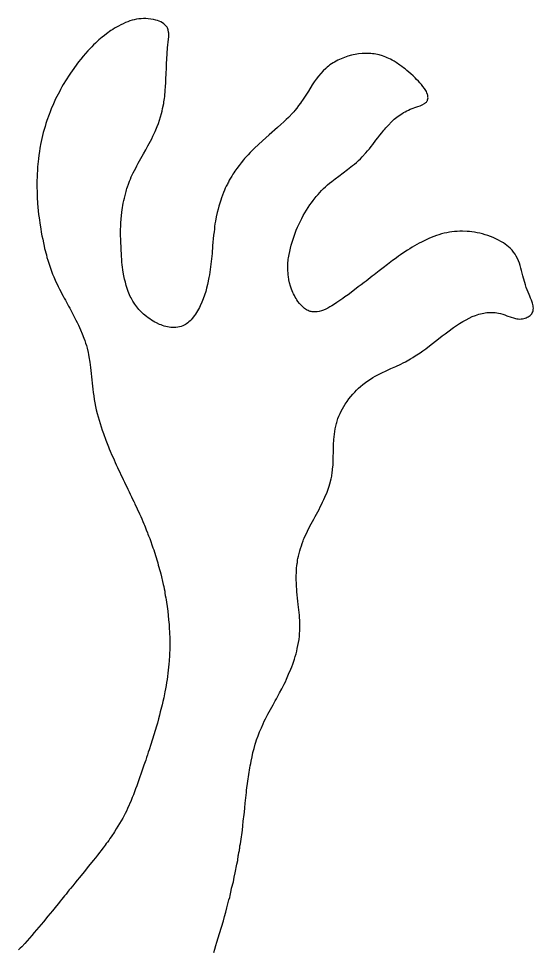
# Model space of a CAD drawing. Extents: x 0 to 1525, y 0 to 1525.
# Drawn here: x 848.5 to 991.9, y 729.1 to 988.2 of the extents above; entities that cross this region are included whole.
import ezdxf

# ---------------------------------------------------------------- set-up
doc = ezdxf.new("R2010")
doc.units = 0
doc.header["$MEASUREMENT"] = 0

msp = doc.modelspace()

# ---------------------------------------------------------------- linework, layer by layer
msp.add_lwpolyline([(902.86, 728.28), (903.16, 729.22), (903.46, 730.18), (903.76, 731.12), (904.13, 732.32), (904.52, 733.51), (904.7, 734.1), (904.87, 734.7), (905.03, 735.3), (905.21, 735.9), (905.4, 736.49), (905.57, 737.09), (905.9, 738.29), (906.24, 739.49), (906.55, 740.69), (906.92, 742.14), (907.11, 742.87), (907.31, 743.59), (907.44, 744.07), (907.54, 744.55), (907.72, 745.52), (907.86, 746.14), (908.03, 746.74), (908.21, 747.34), (908.34, 747.95), (908.58, 749.18), (908.84, 750.4), (909.34, 752.85), (909.54, 753.83), (909.61, 754.32), (909.66, 754.82), (909.69, 755.13), (909.75, 755.44), (909.88, 756.06), (910.02, 756.67), (910.08, 756.98), (910.11, 757.29), (910.18, 757.92), (910.28, 758.54), (910.39, 759.16), (910.48, 759.78), (910.56, 760.4), (910.66, 761.02), (910.76, 761.65), (910.84, 762.27), (910.99, 763.53), (911.11, 764.78), (911.18, 765.41), (911.27, 766.04), (911.35, 766.66), (911.42, 767.29), (911.53, 768.55), (911.66, 769.81), (911.81, 771.31), (911.96, 772.82), (912.02, 773.45), (912.1, 774.07), (912.27, 775.32), (912.43, 776.56), (912.52, 777.18), (912.63, 777.8), (912.72, 778.42), (912.81, 779.03), (912.9, 779.64), (913.03, 780.25), (913.16, 780.86), (913.29, 781.47), (913.53, 782.68), (913.79, 783.89), (913.93, 784.48), (914.1, 785.07), (914.44, 786.25), (914.62, 786.83), (914.81, 787.41), (915.21, 788.56), (915.42, 789.13), (915.64, 789.7), (916.13, 790.82), (916.64, 791.94), (916.95, 792.6), (917.29, 793.26), (917.97, 794.56), (918.69, 795.89), (919.42, 797.21), (920.02, 798.31), (920.31, 798.86), (920.62, 799.4), (920.93, 799.95), (921.22, 800.5), (921.81, 801.62), (922.5, 802.94), (922.83, 803.61), (923.14, 804.3), (923.73, 805.69), (924.34, 807.08), (924.64, 807.78), (924.9, 808.49), (925.36, 809.93), (925.59, 810.65), (925.8, 811.37), (925.99, 812.1), (926.14, 812.84), (926.48, 814.55), (926.62, 815.41), (926.73, 816.27), (926.78, 817.01), (926.82, 817.75), (926.84, 818.49), (926.84, 819.23), (926.83, 820.72), (926.79, 821.45), (926.72, 822.19), (926.63, 822.93), (926.56, 823.67), (926.49, 824.42), (926.41, 825.16), (926.32, 826.04), (926.24, 826.91), (926.15, 827.79), (926.05, 828.66), (926, 829.04), (925.98, 829.42), (925.95, 830.17), (925.92, 830.93), (925.9, 831.31), (925.86, 831.68), (925.82, 832.06), (925.82, 832.43), (925.87, 833.18), (925.93, 833.93), (925.94, 834.31), (925.94, 834.68), (925.93, 834.99), (925.95, 835.3), (926.03, 835.92), (926.13, 836.53), (926.17, 836.84), (926.2, 837.15), (926.23, 837.52), (926.28, 837.89), (926.44, 838.61), (926.83, 840.04), (927.03, 840.75), (927.27, 841.45), (927.52, 842.14), (927.76, 842.83), (927.88, 843.19), (928.02, 843.54), (928.35, 844.22), (928.69, 844.89), (929.03, 845.57), (929.67, 846.92), (930, 847.58), (930.36, 848.24), (930.73, 848.91), (931.09, 849.59), (931.45, 850.27), (931.82, 850.94), (932.19, 851.6), (932.53, 852.28), (932.86, 852.96), (933.21, 853.64), (933.54, 854.3), (933.85, 854.99), (934.42, 856.37), (934.65, 856.94), (934.87, 857.51), (935.06, 858.1), (935.23, 858.69), (935.59, 860.12), (935.74, 860.84), (935.8, 861.2), (935.85, 861.57), (935.99, 862.81), (936.11, 864.04), (936.13, 864.42), (936.14, 864.8), (936.13, 865.55), (936.14, 866.31), (936.16, 866.68), (936.2, 867.06), (936.24, 867.37), (936.25, 867.68), (936.24, 868.31), (936.22, 868.94), (936.22, 869.25), (936.24, 869.56), (936.33, 871.06), (936.38, 871.8), (936.46, 872.55), (936.58, 873.28), (936.72, 874.01), (937.04, 875.46), (937.12, 875.82), (937.22, 876.18), (937.46, 876.88), (937.73, 877.57), (938.04, 878.25), (938.37, 878.93), (938.73, 879.6), (939.11, 880.25), (939.51, 880.89), (940, 881.63), (940.52, 882.33), (941.07, 883.02), (941.65, 883.68), (942.15, 884.23), (942.67, 884.77), (943.19, 885.29), (943.75, 885.8), (944.41, 886.36), (945.1, 886.89), (945.81, 887.39), (946.53, 887.88), (947.16, 888.28), (947.81, 888.64), (949.13, 889.32), (949.89, 889.71), (950.67, 890.07), (952.23, 890.78), (953.59, 891.4), (954.94, 892.03), (955.63, 892.36), (956.31, 892.71), (957.64, 893.46), (958.33, 893.87), (959.01, 894.31), (960.35, 895.2), (961.14, 895.75), (961.91, 896.32), (963.44, 897.49), (965, 898.67), (966.53, 899.88), (967.3, 900.47), (968.07, 901.04), (969.62, 902.18), (970.47, 902.77), (971.35, 903.33), (972.24, 903.86), (973.14, 904.38), (974, 904.83), (974.89, 905.24), (975.8, 905.6), (976.73, 905.91), (977.17, 906.03), (977.61, 906.14), (978.06, 906.24), (978.51, 906.31), (978.97, 906.37), (979.42, 906.41), (979.88, 906.43), (980.33, 906.43), (980.79, 906.42), (981.24, 906.38), (981.69, 906.32), (982.14, 906.24), (982.75, 906.11), (983.35, 905.93), (983.95, 905.73), (984.54, 905.51), (985.72, 905.07), (986.32, 904.87), (986.93, 904.71), (987.31, 904.64), (987.69, 904.59), (988.08, 904.58), (988.46, 904.59), (988.84, 904.63), (989.22, 904.7), (989.58, 904.8), (989.93, 904.94), (990.21, 905.07), (990.49, 905.22), (990.75, 905.39), (991, 905.58), (991.23, 905.78), (991.44, 906.01), (991.6, 906.27), (991.73, 906.54), (991.83, 906.88), (991.88, 907.23), (991.9, 907.59), (991.88, 907.94), (991.84, 908.3), (991.76, 908.65), (991.66, 908.99), (991.53, 909.32), (991.33, 909.84), (991.14, 910.38), (990.94, 910.91), (990.71, 911.42), (990.41, 912.06), (990.14, 912.73), (989.91, 913.4), (989.7, 914.08), (989, 916.63), (988.63, 918.07), (988.44, 918.78), (988.23, 919.49), (987.99, 920.14), (987.74, 920.79), (987.45, 921.43), (987.14, 922.05), (986.78, 922.66), (986.39, 923.23), (986.17, 923.51), (985.95, 923.77), (985.71, 924.03), (985.45, 924.27), (985, 924.68), (984.52, 925.06), (984.04, 925.43), (983.53, 925.77), (982.85, 926.19), (982.17, 926.57), (981.46, 926.93), (980.74, 927.25), (979.99, 927.53), (979.25, 927.8), (978.5, 928.05), (977.74, 928.27), (976.99, 928.46), (976.24, 928.62), (975.49, 928.75), (974.73, 928.86), (974.09, 928.93), (973.44, 928.98), (972.13, 929.02), (971.41, 929.02), (970.68, 928.98), (969.96, 928.92), (969.23, 928.83), (968.5, 928.73), (967.77, 928.6), (967.05, 928.44), (966.33, 928.25), (965.6, 928.04), (964.87, 927.81), (964.15, 927.55), (963.44, 927.27), (962.75, 926.98), (962.08, 926.67), (960.74, 926.02), (960.07, 925.67), (959.42, 925.3), (958.13, 924.54), (957.48, 924.13), (956.83, 923.72), (955.54, 922.88), (954.93, 922.47), (954.33, 922.04), (953.74, 921.6), (953.13, 921.18), (952.65, 920.83), (952.17, 920.46), (951.71, 920.09), (951.23, 919.73), (950.07, 918.86), (948.93, 917.98), (947.99, 917.23), (947.52, 916.86), (947.04, 916.5), (946.46, 916.06), (945.89, 915.6), (945.32, 915.15), (944.74, 914.71), (943.93, 914.11), (943.13, 913.5), (941.13, 911.97), (940.28, 911.35), (939.43, 910.73), (938.86, 910.32), (938.28, 909.93), (937.12, 909.15), (936.19, 908.53), (935.72, 908.23), (935.23, 907.96), (934.65, 907.65), (934.06, 907.35), (933.46, 907.08), (933.15, 906.97), (932.84, 906.87), (932.27, 906.71), (931.7, 906.6), (931.41, 906.56), (931.12, 906.54), (930.83, 906.54), (930.54, 906.56), (930.26, 906.6), (929.98, 906.65), (929.7, 906.72), (929.43, 906.81), (929.17, 906.91), (928.92, 907.03), (928.67, 907.17), (928.44, 907.32), (928.13, 907.55), (927.84, 907.79), (927.57, 908.05), (927.3, 908.32), (926.8, 908.89), (926.34, 909.49), (926.06, 909.89), (925.8, 910.29), (925.56, 910.7), (925.33, 911.12), (925.11, 911.55), (924.9, 911.99), (924.53, 912.87), (924.24, 913.73), (924, 914.61), (923.8, 915.5), (923.65, 916.39), (923.6, 916.83), (923.57, 917.27), (923.53, 918.15), (923.54, 919.91), (923.55, 920.35), (923.58, 920.79), (923.63, 921.23), (923.7, 921.66), (923.86, 922.53), (924.03, 923.4), (924.21, 924.27), (924.43, 925.13), (924.69, 925.98), (924.96, 926.82), (925.25, 927.67), (925.55, 928.51), (925.87, 929.34), (926.23, 930.16), (927, 931.78), (927.4, 932.57), (927.82, 933.36), (928.25, 934.12), (928.69, 934.87), (929.16, 935.61), (929.64, 936.34), (930.07, 936.95), (930.52, 937.55), (931.44, 938.72), (931.92, 939.29), (932.41, 939.84), (932.93, 940.38), (933.45, 940.89), (934, 941.41), (934.56, 941.92), (935.14, 942.41), (935.73, 942.87), (936.73, 943.63), (937.73, 944.38), (940.14, 946.16), (940.62, 946.53), (941.09, 946.92), (941.56, 947.32), (942.03, 947.71), (942.61, 948.18), (943.17, 948.68), (943.71, 949.19), (944.23, 949.73), (945.25, 950.85), (945.74, 951.42), (946.23, 952), (946.69, 952.58), (947.14, 953.18), (948.03, 954.37), (948.58, 955.06), (949.14, 955.74), (949.7, 956.42), (950.24, 957.11), (950.5, 957.45), (950.77, 957.77), (951.35, 958.4), (952.53, 959.63), (952.84, 959.93), (953.15, 960.22), (953.49, 960.49), (953.83, 960.75), (954.53, 961.25), (955.24, 961.74), (955.68, 962.03), (956.15, 962.3), (956.63, 962.54), (957.12, 962.76), (957.62, 962.97), (958.12, 963.16), (959.13, 963.52), (959.74, 963.74), (960.35, 963.97), (960.95, 964.23), (961.53, 964.53), (961.69, 964.63), (961.83, 964.74), (961.97, 964.86), (962.09, 964.99), (962.21, 965.13), (962.3, 965.29), (962.39, 965.45), (962.45, 965.63), (962.52, 965.89), (962.55, 966.13), (962.54, 966.38), (962.51, 966.62), (962.46, 966.86), (962.39, 967.1), (962.22, 967.57), (962.09, 967.88), (961.92, 968.18), (961.74, 968.47), (961.54, 968.74), (961.13, 969.29), (960.72, 969.83), (960.52, 970.08), (960.31, 970.33), (959.86, 970.79), (959.39, 971.24), (958.95, 971.7), (958.68, 971.99), (958.4, 972.26), (957.81, 972.79), (956.62, 973.8), (956.16, 974.18), (955.7, 974.55), (955.22, 974.91), (954.73, 975.25), (953.64, 975.97), (953.09, 976.32), (952.53, 976.65), (952.1, 976.87), (951.66, 977.09), (951.22, 977.29), (950.78, 977.48), (949.86, 977.81), (948.93, 978.09), (948.48, 978.2), (948.02, 978.3), (947.56, 978.37), (947.1, 978.44), (946.63, 978.49), (946.17, 978.52), (945.7, 978.53), (945.23, 978.53), (944.23, 978.49), (943.22, 978.39), (942.72, 978.32), (942.22, 978.24), (941.73, 978.13), (941.24, 978.02), (940.26, 977.74), (939.3, 977.41), (938.35, 977.04), (937.89, 976.83), (937.43, 976.6), (936.54, 976.12), (936.09, 975.86), (935.66, 975.59), (935.24, 975.3), (934.83, 974.99), (934.43, 974.67), (934.05, 974.33), (933.35, 973.65), (932.67, 972.93), (932.03, 972.17), (931.43, 971.39), (930.86, 970.57), (930.31, 969.74), (929.23, 968.05), (928.7, 967.2), (928.17, 966.34), (927.62, 965.5), (927.34, 965.09), (927.03, 964.68), (926.52, 964), (926.01, 963.31), (925.48, 962.63), (925.2, 962.3), (924.92, 961.99), (923.7, 960.72), (923.08, 960.11), (922.44, 959.51), (921.53, 958.69), (920.62, 957.87), (918.33, 955.89), (917.37, 955.06), (916.43, 954.21), (915.33, 953.17), (914.23, 952.14), (913.61, 951.52), (913.01, 950.89), (912.42, 950.24), (911.82, 949.6), (911.48, 949.24), (911.16, 948.86), (910.54, 948.08), (909.94, 947.28), (909.34, 946.49), (909.03, 946.1), (908.75, 945.7), (908.47, 945.28), (908.21, 944.86), (907.88, 944.33), (907.53, 943.81), (907.21, 943.27), (907.07, 943), (906.94, 942.71), (906.82, 942.42), (906.68, 942.14), (906.37, 941.59), (906.08, 941.04), (905.95, 940.75), (905.84, 940.46), (905.58, 939.76), (905.32, 939.06), (905.05, 938.36), (904.81, 937.66), (904.3, 935.97), (904.06, 935.12), (903.84, 934.27), (903.58, 933.05), (903.34, 931.83), (903.22, 931.1), (903.13, 930.36), (903.05, 929.62), (902.95, 928.89), (902.83, 927.91), (902.74, 926.94), (902.66, 925.96), (902.56, 924.98), (902.49, 924.25), (902.44, 923.52), (902.39, 922.78), (902.31, 922.05), (902.16, 920.59), (902.09, 919.86), (902, 919.13), (901.8, 917.64), (901.68, 916.91), (901.54, 916.17), (901.13, 914.19), (900.9, 913.2), (900.77, 912.72), (900.63, 912.23), (900.29, 911.23), (899.93, 910.22), (899.54, 909.23), (899.11, 908.26), (898.88, 907.79), (898.63, 907.32), (898.36, 906.86), (898.08, 906.41), (897.78, 905.96), (897.47, 905.53), (896.83, 904.69), (896.56, 904.38), (896.27, 904.08), (895.97, 903.79), (895.65, 903.53), (895.31, 903.28), (894.97, 903.05), (894.6, 902.85), (894.23, 902.67), (893.78, 902.5), (893.32, 902.37), (892.84, 902.28), (892.36, 902.22), (891.88, 902.2), (891.39, 902.21), (890.91, 902.24), (890.43, 902.31), (889.98, 902.39), (889.53, 902.5), (889.09, 902.62), (888.64, 902.77), (888.21, 902.92), (887.78, 903.1), (886.94, 903.48), (886.45, 903.74), (885.97, 904.01), (885.51, 904.3), (885.05, 904.6), (884.61, 904.93), (884.17, 905.26), (883.33, 905.97), (882.66, 906.59), (882.03, 907.26), (881.73, 907.61), (881.44, 907.96), (881.17, 908.33), (880.91, 908.71), (880.37, 909.56), (879.87, 910.44), (879.64, 910.89), (879.43, 911.35), (879.22, 911.81), (879.04, 912.28), (878.74, 913.11), (878.49, 913.95), (878.26, 914.8), (878.05, 915.65), (877.93, 916.15), (877.84, 916.65), (877.68, 917.66), (877.41, 919.68), (877.32, 920.45), (877.27, 921.22), (877.22, 921.99), (877.16, 922.76), (877.09, 923.78), (877.05, 924.81), (877.02, 925.83), (876.97, 926.85), (876.93, 927.74), (876.93, 928.62), (876.95, 929.51), (876.99, 930.39), (877.04, 931.39), (877.12, 932.39), (877.3, 934.37), (877.38, 934.99), (877.48, 935.6), (877.58, 936.21), (877.67, 936.82), (877.72, 937.18), (877.79, 937.54), (877.98, 938.26), (878.19, 938.98), (878.28, 939.34), (878.35, 939.7), (878.45, 940.12), (878.56, 940.53), (878.69, 940.95), (878.83, 941.35), (879.14, 942.16), (879.45, 942.97), (879.67, 943.54), (879.92, 944.12), (880.44, 945.25), (880.77, 945.93), (881.13, 946.6), (881.49, 947.27), (881.84, 947.94), (882.19, 948.62), (882.56, 949.28), (883.32, 950.6), (883.92, 951.71), (884.51, 952.81), (885.24, 954.12), (885.59, 954.78), (885.93, 955.45), (886.54, 956.78), (887.13, 958.13), (887.48, 959.02), (887.79, 959.93), (888.08, 960.85), (888.33, 961.77), (888.49, 962.47), (888.64, 963.17), (888.93, 964.58), (889.01, 965.06), (889.07, 965.53), (889.13, 966.01), (889.21, 966.49), (889.26, 966.79), (889.29, 967.09), (889.32, 967.69), (889.35, 968.3), (889.37, 968.6), (889.41, 968.91), (889.48, 969.52), (889.52, 970.13), (889.54, 970.75), (889.56, 971.37), (889.65, 972.88), (889.72, 974.39), (889.76, 975.67), (889.83, 976.95), (889.94, 978.52), (890.03, 980.09), (890.09, 980.89), (890.15, 981.68), (890.32, 983.27), (890.35, 983.57), (890.35, 983.87), (890.33, 984.17), (890.29, 984.46), (890.18, 985.05), (890.02, 985.62), (889.88, 985.84), (889.73, 986.05), (889.57, 986.24), (889.39, 986.42), (889.01, 986.75), (888.6, 987.04), (888.16, 987.28), (887.7, 987.49), (887.22, 987.66), (886.74, 987.8), (886.05, 987.96), (885.35, 988.08), (884.64, 988.17), (883.93, 988.2), (883.28, 988.2), (882.63, 988.18), (881.98, 988.12), (881.33, 988.02), (880.73, 987.89), (880.12, 987.74), (879.53, 987.55), (878.94, 987.35), (878.27, 987.09), (877.61, 986.79), (876.96, 986.47), (876.33, 986.13), (875.27, 985.51), (874.74, 985.19), (874.23, 984.85), (873.02, 983.98), (872.42, 983.54), (871.83, 983.08), (871.35, 982.68), (870.87, 982.27), (869.95, 981.41), (869.41, 980.89), (868.88, 980.35), (867.85, 979.26), (867.16, 978.51), (866.49, 977.75), (865.85, 976.96), (865.23, 976.16), (863.43, 973.68), (862.99, 973.06), (862.57, 972.42), (861.76, 971.12), (860.96, 969.83), (860.58, 969.18), (860.23, 968.51), (859.89, 967.84), (859.53, 967.17), (859.17, 966.51), (858.84, 965.83), (858.23, 964.47), (857.64, 963.1), (857.31, 962.29), (857, 961.48), (856.41, 959.85), (856.14, 959.03), (855.89, 958.2), (855.39, 956.53), (855.17, 955.7), (854.98, 954.85), (854.81, 953.99), (854.63, 953.14), (854.53, 952.65), (854.44, 952.16), (854.3, 951.18), (854.17, 950.2), (854.03, 949.21), (853.93, 948.47), (853.86, 947.72), (853.81, 946.98), (853.78, 946.23), (853.69, 944.73), (853.65, 943.98), (853.64, 943.23), (853.63, 941.73), (853.63, 940.98), (853.65, 940.23), (853.73, 938.47), (853.83, 936.71), (853.91, 935.71), (854, 934.71), (854.11, 933.71), (854.24, 932.71), (854.51, 930.72), (854.67, 929.73), (854.84, 928.74), (855.03, 927.76), (855.23, 926.79), (855.44, 925.81), (855.63, 924.83), (855.76, 924.22), (855.93, 923.62), (856.1, 923.02), (856.25, 922.41), (856.43, 921.69), (856.65, 920.97), (857.12, 919.56), (857.4, 918.74), (857.7, 917.92), (858.01, 917.11), (858.34, 916.3), (858.92, 914.93), (859.23, 914.25), (859.56, 913.59), (859.91, 912.91), (860.24, 912.23), (860.58, 911.56), (860.95, 910.9), (861.26, 910.35), (861.55, 909.8), (861.84, 909.24), (862.15, 908.69), (862.46, 908.15), (862.76, 907.59), (863.33, 906.48), (863.93, 905.37), (864.22, 904.81), (864.5, 904.25), (864.83, 903.58), (865.17, 902.91), (865.5, 902.24), (865.79, 901.56), (866.25, 900.43), (866.71, 899.28), (866.96, 898.59), (867.2, 897.89), (867.41, 897.18), (867.61, 896.47), (867.9, 895.28), (868.02, 894.67), (868.12, 894.07), (868.35, 892.6), (868.47, 891.86), (868.56, 891.12), (868.65, 890.25), (868.73, 889.38), (868.82, 888.51), (868.94, 887.64), (869.05, 886.77), (869.13, 885.9), (869.22, 885.03), (869.33, 884.16), (869.48, 883.18), (869.61, 882.2), (869.76, 881.22), (869.94, 880.24), (870.16, 879.28), (870.41, 878.32), (870.94, 876.42), (871.21, 875.48), (871.5, 874.54), (871.81, 873.6), (872.14, 872.67), (872.82, 870.82), (873.53, 868.98), (873.78, 868.41), (874.03, 867.84), (874.53, 866.7), (874.83, 866.02), (875.14, 865.34), (875.44, 864.66), (875.73, 863.97), (876.03, 863.28), (876.36, 862.6), (876.7, 861.93), (877.02, 861.25), (877.33, 860.57), (877.66, 859.89), (877.99, 859.21), (878.31, 858.53), (878.64, 857.85), (878.99, 857.18), (879.32, 856.51), (879.63, 855.82), (879.77, 855.47), (879.94, 855.13), (880.28, 854.45), (880.62, 853.78), (880.78, 853.44), (880.93, 853.09), (881.23, 852.39), (881.56, 851.7), (882.23, 850.34), (882.54, 849.65), (882.84, 848.95), (883.13, 848.25), (883.44, 847.56), (883.62, 847.16), (883.78, 846.75), (884.09, 845.92), (884.39, 845.09), (884.55, 844.68), (884.73, 844.27), (884.91, 843.86), (885.07, 843.45), (885.36, 842.61), (885.64, 841.77), (885.94, 840.93), (886.15, 840.33), (886.34, 839.73), (886.71, 838.51), (887.09, 837.31), (887.28, 836.71), (887.44, 836.1), (887.59, 835.49), (887.77, 834.88), (887.94, 834.27), (888.1, 833.65), (888.82, 830.71), (888.97, 830.1), (889.1, 829.48), (889.22, 828.87), (889.29, 828.25), (889.38, 827.63), (889.49, 827.01), (889.61, 826.39), (889.73, 825.77), (889.91, 824.53), (890.06, 823.29), (890.19, 822.05), (890.31, 820.81), (890.43, 819.57), (890.49, 818.32), (890.53, 817.58), (890.58, 816.83), (890.62, 816.09), (890.63, 815.34), (890.64, 813.86), (890.64, 813.11), (890.6, 812.37), (890.56, 811.63), (890.52, 810.89), (890.44, 809.4), (890.37, 808.54), (890.29, 807.68), (890.11, 805.96), (890, 805.11), (889.86, 804.25), (889.71, 803.39), (889.58, 802.54), (889.45, 801.68), (889.29, 800.83), (888.94, 799.13), (888.72, 798.16), (888.48, 797.19), (887.99, 795.26), (887.75, 794.29), (887.5, 793.33), (887.17, 792.13), (887, 791.52), (886.81, 790.93), (886.63, 790.33), (886.47, 789.73), (886.31, 789.12), (886.12, 788.53), (885.92, 787.93), (885.73, 787.32), (885.36, 786.11), (884.87, 784.7), (884.63, 783.99), (884.41, 783.27), (884.19, 782.55), (883.94, 781.83), (883.43, 780.41), (882.88, 778.75), (882.6, 777.92), (882.31, 777.1), (882.01, 776.28), (881.73, 775.44), (881.44, 774.62), (881.12, 773.8), (880.8, 772.99), (880.49, 772.17), (880.18, 771.36), (879.84, 770.56), (878.84, 768.29), (878.53, 767.62), (878.2, 766.96), (877.51, 765.66), (876.65, 764.15), (876.2, 763.4), (875.73, 762.66), (875.2, 761.82), (874.93, 761.41), (874.64, 761), (874.29, 760.49), (873.96, 759.97), (873.61, 759.45), (873.24, 758.96), (872.93, 758.56), (872.63, 758.16), (872.04, 757.36), (870.54, 755.38), (869.92, 754.59), (869.29, 753.82), (868.02, 752.27), (866.74, 750.7), (865.46, 749.14), (864.83, 748.37), (864.21, 747.59), (863.59, 746.81), (862.94, 746.06), (862.63, 745.68), (862.33, 745.29), (861.74, 744.5), (861.35, 744.02), (860.93, 743.55), (860.52, 743.08), (860.13, 742.58), (859.6, 741.89), (859.07, 741.2), (857.96, 739.86), (856.7, 738.34), (855.44, 736.81), (854.16, 735.28), (853.51, 734.52), (852.85, 733.77), (852.19, 733.02), (851.55, 732.27), (850.89, 731.52), (850.22, 730.79), (849.38, 729.87), (848.96, 729.41), (848.53, 728.95)])

doc.saveas('drawing.dxf')
